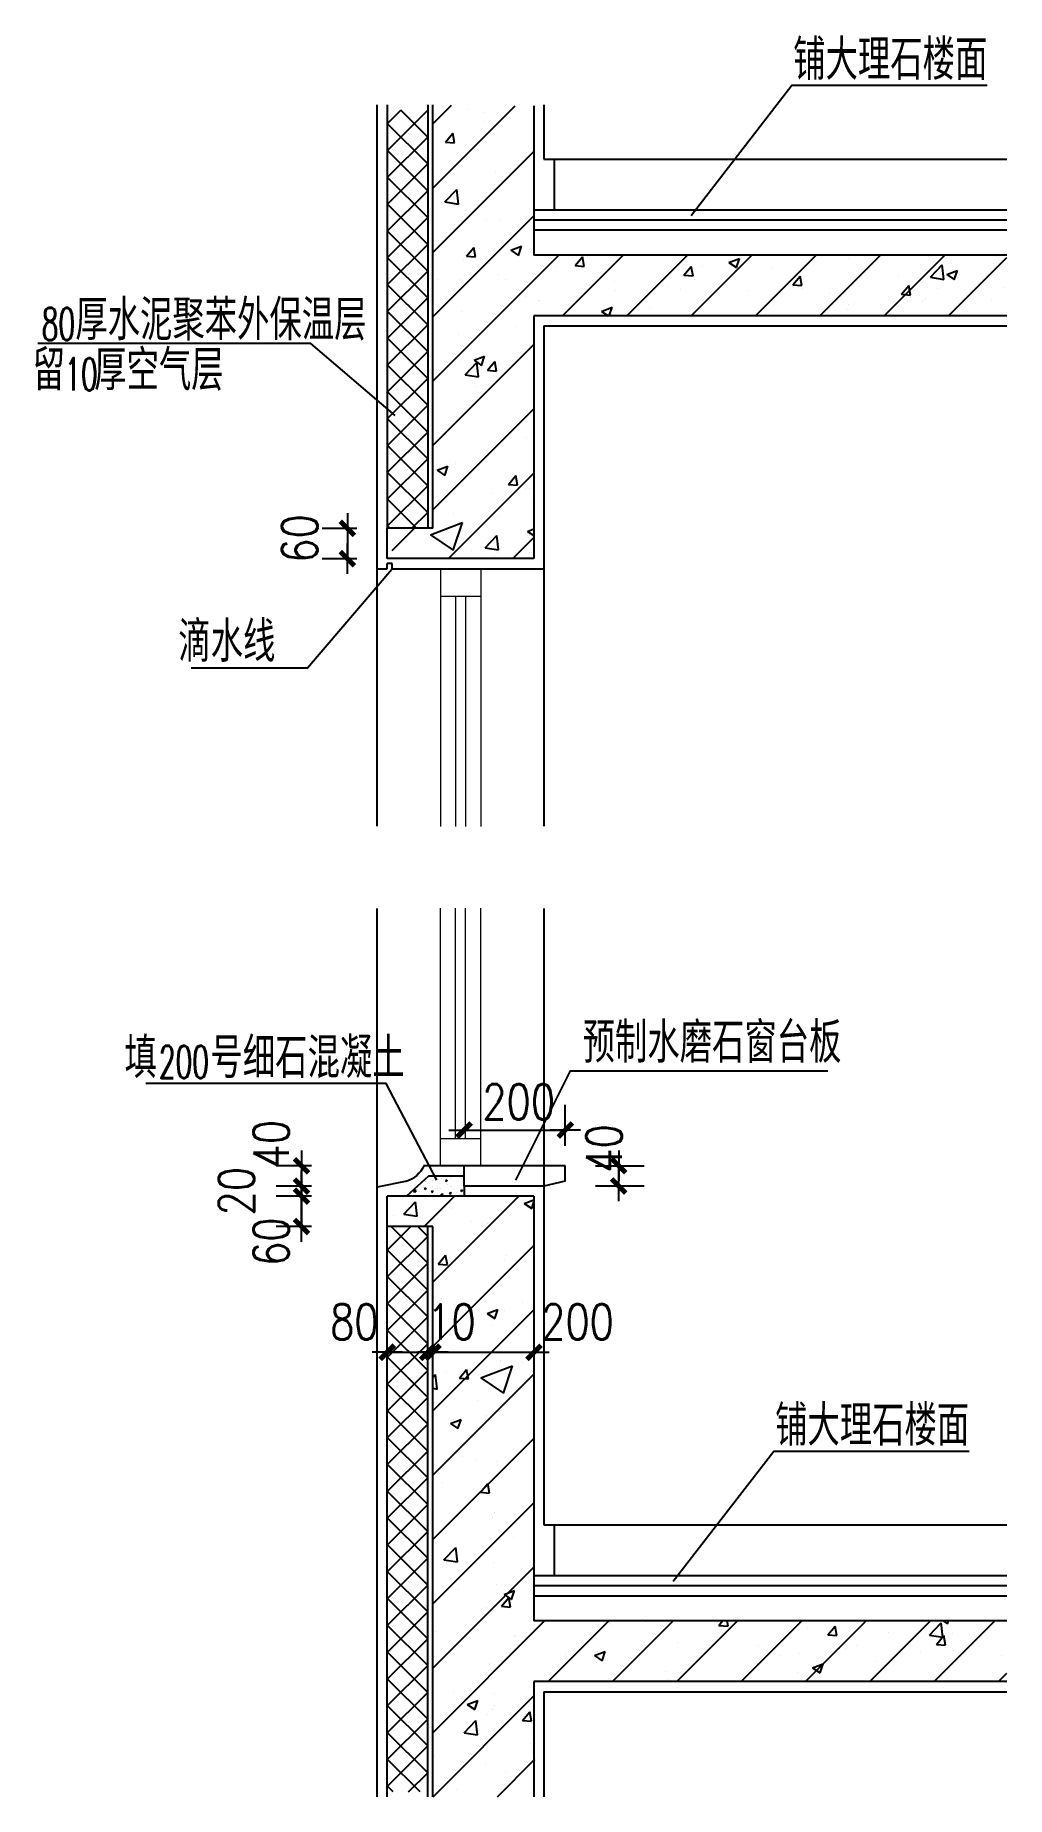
# Model space of a CAD drawing. Extents: x -64527 to -62605, y -637109 to -633625.
import ezdxf

# ---------------------------------------------------------------- set-up
doc = ezdxf.new("R2010")
doc.units = 0
doc.header["$LTSCALE"] = 1000
doc.layers.get('0').update_dxf_attribs({"linetype": 'CONTINUOUS'})
doc.layers.get('Defpoints').update_dxf_attribs({"linetype": 'CONTINUOUS'})
for name, color, linetype in [('PUB_DIM', 3, 'CONTINUOUS'), ('PUB_HATCH', 7, 'CONTINUOUS'), ('PUB_TEXT', 7, 'CONTINUOUS'), ('S_SURFACE', 6, 'CONTINUOUS'), ('WALL', 255, 'CONTINUOUS')]:
    doc.layers.add(name, color=color, linetype=linetype)
doc.layers.add('WINDOW', color=4, linetype='CONTINUOUS', lineweight=20)
doc.styles.add('_HZTXT', font='txt.shx', dxfattribs={"width": 0.8, "bigfont": 'HZTXT.shx'})
doc.styles.add('_SIMPLEX', font='SIMPLEX.shx', dxfattribs={"width": 0.6})
doc.styles.add('DIM_FONT', font='SIMPLEX', dxfattribs={"width": 0.8})
doc.dimstyles.new('AXIS20', dxfattribs={"dimscale": 0.2, "dimtxt": 350, "dimasz": 1, "dimexe": 250, "dimexo": 300, "dimgap": 175, "dimtad": 1, "dimdec": 0, "dimzin": 0, "dimdsep": 46, "dimtxsty": 'DIM_FONT', "dimblk": '_DIMX', "dimcen": 0.09, "dimse1": 1, "dimse2": 1, "dimclrt": 7, "dimadec": 0, "dimazin": 0, "dimtfac": 1, "dimtdec": 0, "dimtix": 1, "dimtmove": 2, "dimatfit": 3, "dimldrblk": '_DIMX', "dimfxl": 1, "dimtolj": 1, "dimtzin": 0, "dimarcsym": 0})
doc.dimstyles.new('DIMA20', dxfattribs={"dimscale": 0.2, "dimtxt": 350, "dimasz": 1, "dimexe": 250, "dimexo": 300, "dimgap": 175, "dimtad": 1, "dimdec": 0, "dimzin": 0, "dimdsep": 46, "dimtxsty": 'DIM_FONT', "dimblk": '_DIMX', "dimcen": 0.09, "dimse1": 1, "dimclrt": 7, "dimadec": 0, "dimazin": 0, "dimtfac": 1, "dimtdec": 0, "dimtix": 1, "dimtmove": 2, "dimatfit": 3, "dimldrblk": '_DIMX', "dimfxl": 1, "dimtolj": 1, "dimtzin": 0, "dimarcsym": 0})
doc.dimstyles.new('DIMN20', dxfattribs={"dimscale": 0.2, "dimtxt": 350, "dimasz": 1, "dimexe": 250, "dimexo": 300, "dimgap": 175, "dimtad": 1, "dimdec": 0, "dimzin": 0, "dimdsep": 46, "dimtxsty": 'DIM_FONT', "dimblk": '_DIMX', "dimcen": 0.09, "dimclrt": 7, "dimadec": 0, "dimazin": 0, "dimtfac": 1, "dimtdec": 0, "dimtix": 1, "dimtmove": 2, "dimatfit": 3, "dimldrblk": '_DIMX', "dimfxl": 1, "dimtolj": 1, "dimtzin": 0, "dimarcsym": 0})

# ---------------------------------------------------------------- blocks, each defined once
blk = doc.blocks.new('*X3')
at = {"color": 0}
for p, q in [((13268, 4867.6), (13305.1, 4904.7)), ((13268, 4740.3), (13431.2, 4903.4)), ((13268, 4613), (13468, 4813)), ((13268, 4485.8), (13468, 4685.8)), ((13268, 4358.5), (13517.2, 4607.7)), ((13361.2, 4621.8), (13361.2, 4621.8)), ((13524.5, 4487.7), (13644.5, 4607.7)), ((13651.8, 4487.7), (13771.8, 4607.7)), ((13779.1, 4487.7), (13899.1, 4607.7)), ((13906.3, 4487.7), (14026.3, 4607.7)), ((14033.6, 4487.7), (14153.6, 4607.7)), ((14160.9, 4487.7), (14280.9, 4607.7)), ((14288.2, 4487.7), (14403.6, 4603.1)), ((13939.9, 4581.1), (13939.9, 4581.1)), ((13276.7, 4559.6), (13276.7, 4559.6)), ((13757.2, 4539.3), (13757.2, 4539.3)), ((13477.8, 4517.7), (13477.8, 4517.7)), ((14101.7, 4514.3), (14101.7, 4514.3)), ((14237.6, 4519), (14237.6, 4519)), ((13268, 4231.2), (13468, 4431.2)), ((13268, 4103.9), (13468, 4303.9)), ((13466.8, 4218.1), (13466.8, 4218.1)), ((13299.1, 4007.7), (13468, 4176.6)), ((13263.6, 4054.7), (13326.7, 4078.9)), ((13308.4, 4024.5), (13326.7, 4078.9)), ((13188, 4023.9), (13231.8, 4067.7)), ((13263.6, 4054.7), (13308.4, 4024.5)), ((13426.3, 4007.7), (13468, 4049.4)), ((13343.8, 4023.3), (13343.8, 4023.3)), ((13395.7, 4019.1), (13395.7, 4019.1))]:
    blk.add_line(p, q, dxfattribs=at)
blk = doc.blocks.new('*X5')
at = {"color": 0}
for p, q in [((13339, 4896.6), (13339, 4896.6)), ((13369.7, 4890.2), (13369.7, 4890.2)), ((13277.8, 4875.7), (13277.8, 4875.7)), ((13293, 4831.4), (13307.5, 4848.7)), ((13311, 4829.9), (13307.5, 4848.7)), ((13369.7, 4871.3), (13369.7, 4871.3)), ((13293, 4831.4), (13311, 4829.9)), ((13335.4, 4796.7), (13335.4, 4796.7)), ((13290.8, 4771.9), (13290.8, 4771.9)), ((13392.4, 4770.7), (13392.4, 4770.7)), ((13292.1, 4713), (13315.5, 4737.3)), ((13292.1, 4713), (13318.8, 4708.8)), ((13311.3, 4718), (13311.3, 4718)), ((13318.8, 4708.8), (13315.5, 4737.3)), ((13331.8, 4696.9), (13331.8, 4696.9)), ((13374.6, 4677.7), (13374.6, 4677.7)), ((13401.4, 4678.5), (13401.4, 4678.5)), ((13334.7, 4605.8), (13349.1, 4623)), ((13334.7, 4605.8), (13352.6, 4604.2)), ((13352.6, 4604.2), (13349.1, 4623)), ((13422.6, 4617.4), (13443.6, 4625.4)), ((13422.6, 4617.4), (13437.5, 4607.3)), ((13437.5, 4607.3), (13443.6, 4625.4)), ((13549.8, 4587), (13564.3, 4604.2)), ((13567.8, 4585.4), (13564.3, 4604.2)), ((13853.8, 4593.3), (13874.8, 4601.4)), ((13868.7, 4583.3), (13874.8, 4601.4)), ((14091.4, 4600.3), (14091.4, 4600.3)), ((13328.1, 4597), (13328.1, 4597)), ((13380, 4591.7), (13380, 4591.7)), ((13397.5, 4570.1), (13397.5, 4570.1)), ((13511.2, 4585), (13511.2, 4585)), ((13549.8, 4587), (13567.8, 4585.4)), ((13765, 4568.1), (13779.5, 4585.4)), ((13765, 4568.1), (13783, 4566.6)), ((13783, 4566.5), (13779.5, 4585.4)), ((13801.8, 4585.9), (13801.8, 4585.9)), ((13853.8, 4593.3), (13868.7, 4583.3)), ((13939.9, 4581.1), (13939.9, 4581.1)), ((13980.2, 4549.3), (13994.7, 4566.5)), ((13998.1, 4547.7), (13994.7, 4566.5)), ((14188.6, 4566.3), (14188.6, 4566.3)), ((14252.6, 4564), (14276, 4588.4)), ((14252.6, 4564), (14279.3, 4559.9)), ((14279.3, 4559.9), (14276, 4588.4)), ((14284.9, 4569.3), (14305.9, 4577.4)), ((14284.9, 4569.3), (14299.8, 4559.3)), ((14299.8, 4559.2), (14305.9, 4577.4)), ((14378.1, 4591.2), (14378.1, 4591.2)), ((13322.4, 4560.2), (13322.4, 4560.2)), ((13411.8, 4558.8), (13411.8, 4558.8)), ((13571.9, 4552), (13571.9, 4552)), ((13626.8, 4555.9), (13626.8, 4555.9)), ((13630, 4537.5), (13630, 4537.5)), ((13732.1, 4545.2), (13732.1, 4545.2)), ((13785.8, 4560), (13785.8, 4560)), ((13892.2, 4538.5), (13892.2, 4538.5)), ((13980.2, 4549.3), (13998.1, 4547.7)), ((13999.9, 4541.5), (13999.9, 4541.5)), ((14052.4, 4531.7), (14052.4, 4531.7)), ((14075, 4551.3), (14075, 4551.3)), ((14195.4, 4530.5), (14209.8, 4547.7)), ((14195.4, 4530.5), (14213.3, 4528.9)), ((14213.3, 4528.9), (14209.8, 4547.7)), ((14266.3, 4541), (14266.3, 4541)), ((14397.6, 4544), (14397.6, 4544)), ((13276.9, 4495.8), (13276.9, 4495.8)), ((13324.5, 4497.1), (13324.5, 4497.1)), ((13451.9, 4525.9), (13451.9, 4525.9)), ((13478.5, 4518.3), (13478.5, 4518.3)), ((13601.7, 4496.6), (13622.7, 4504.6)), ((13601.7, 4496.6), (13614.9, 4487.7)), ((13617, 4487.7), (13622.7, 4504.6)), ((13696.8, 4501.6), (13696.8, 4501.6)), ((13810.4, 4516.5), (13810.4, 4516.5)), ((14087.8, 4500.4), (14087.8, 4500.4)), ((14091.3, 4511), (14091.3, 4511)), ((14212.5, 4524.9), (14212.5, 4524.9)), ((14243.6, 4522.9), (14243.6, 4522.9)), ((14372.7, 4518.2), (14372.7, 4518.2)), ((13432.2, 4466.7), (13432.2, 4466.7)), ((13621.7, 4491.7), (13621.7, 4491.7)), ((13318.6, 4451.8), (13318.6, 4451.8)), ((13320.8, 4397.3), (13320.8, 4397.3)), ((13331.9, 4371.1), (13355.2, 4395.4)), ((13349.6, 4399.8), (13370.6, 4407.9)), ((13349.6, 4399.8), (13364.5, 4389.8)), ((13353.4, 4405.5), (13353.4, 4405.5)), ((13358.6, 4366.9), (13355.3, 4395.4)), ((13364.6, 4389.7), (13370.6, 4407.9)), ((13376.3, 4380.1), (13390.8, 4397.4)), ((13394.2, 4378.5), (13390.8, 4397.3)), ((13391.5, 4390.9), (13391.5, 4390.9)), ((13331.9, 4371.1), (13358.6, 4366.9)), ((13376.3, 4380.1), (13394.2, 4378.6)), ((13416.6, 4365.2), (13416.6, 4365.2)), ((13353.3, 4348.4), (13353.3, 4348.4)), ((13317.2, 4297.4), (13317.2, 4297.4)), ((13293.7, 4253), (13293.7, 4253)), ((13463.9, 4255), (13463.9, 4255)), ((13274.4, 4230.1), (13274.4, 4230.1)), ((13453.8, 4246.2), (13453.8, 4246.2)), ((13467.5, 4218.7), (13467.5, 4218.7)), ((13276.6, 4182.3), (13297.6, 4190.3)), ((13276.6, 4182.3), (13291.6, 4172.2)), ((13291.6, 4172.2), (13297.6, 4190.3)), ((13313.5, 4197.5), (13313.5, 4197.5)), ((13379.1, 4211.9), (13379.1, 4211.9)), ((13417.9, 4154.5), (13432.4, 4171.7)), ((13417.9, 4154.5), (13435.9, 4152.9)), ((13435.9, 4152.9), (13432.4, 4171.7)), ((13451, 4146), (13451, 4146)), ((13460, 4146.6), (13460, 4146.6)), ((13276.1, 4116), (13276.1, 4116)), ((13384.9, 4136.7), (13384.9, 4136.7)), ((13463.9, 4118.8), (13463.9, 4118.8)), ((13309.9, 4097.7), (13309.9, 4097.7)), ((13395.4, 4092.9), (13395.4, 4092.9)), ((13298.5, 4059.4), (13298.5, 4059.4)), ((13371.7, 4029.2), (13395, 4053.5)), ((13398.3, 4025), (13395, 4053.5)), ((13455.7, 4061.5), (13468, 4066.2)), ((13455.7, 4061.5), (13468, 4053.2)), ((13458.7, 4052.6), (13458.7, 4052.6)), ((13306, 4018.4), (13306, 4018.4)), ((13371.7, 4029.2), (13398.3, 4025.1)), ((13381.1, 4028.3), (13381.1, 4028.3)), ((13390.6, 4011), (13390.6, 4011)), ((13460.2, 4018.9), (13460.2, 4018.9))]:
    blk.add_line(p, q, dxfattribs=at)
blk = doc.blocks.new('*X7')
at = {"color": 0}
for p, q in [((13188, 4814.3), (13268, 4894.3)), ((13188, 4867.3), (13215, 4894.3)), ((13268, 4841.3), (13215, 4894.3)), ((13268, 4788.2), (13188, 4868.2)), ((13188, 4761.3), (13268, 4841.3)), ((13268, 4735.2), (13188, 4815.2)), ((13188, 4708.2), (13268, 4788.2)), ((13268, 4682.2), (13188, 4762.2)), ((13188, 4655.2), (13268, 4735.2)), ((13268, 4629.1), (13188, 4709.1)), ((13188, 4602.2), (13268, 4682.2)), ((13268, 4576.1), (13188, 4656.1)), ((13188, 4549.1), (13268, 4629.1)), ((13268, 4523.1), (13188, 4603.1)), ((13188, 4496.1), (13268, 4576.1)), ((13268, 4470), (13188, 4550)), ((13188, 4443.1), (13268, 4523.1)), ((13268, 4417), (13188, 4497)), ((13188, 4390), (13268, 4470)), ((13268, 4364), (13188, 4444)), ((13188, 4337), (13268, 4417)), ((13268, 4310.9), (13188, 4390.9)), ((13188, 4284), (13268, 4364)), ((13268, 4257.9), (13188, 4337.9)), ((13188, 4230.9), (13268, 4310.9)), ((13268, 4204.9), (13188, 4284.9)), ((13188, 4177.9), (13268, 4257.9)), ((13268, 4151.8), (13188, 4231.8)), ((13188, 4124.9), (13268, 4204.9)), ((13268, 4098.8), (13188, 4178.8)), ((13188, 4071.8), (13268, 4151.8)), ((13246.1, 4067.7), (13188, 4125.8)), ((13236.9, 4067.7), (13268, 4098.8)), ((13193.1, 4067.7), (13188, 4072.7)), ((13188, 2639.9), (13234.6, 2686.5)), ((13268, 2613.9), (13195.4, 2686.5)), ((13268, 2666.9), (13248.4, 2686.5)), ((13188, 2586.9), (13268, 2666.9)), ((13268, 2560.8), (13188, 2640.8)), ((13188, 2533.9), (13268, 2613.9)), ((13268, 2507.8), (13188, 2587.8)), ((13188, 2480.8), (13268, 2560.8)), ((13268, 2454.8), (13188, 2534.8)), ((13188, 2427.8), (13268, 2507.8)), ((13268, 2401.7), (13188, 2481.7)), ((13188, 2374.8), (13268, 2454.8)), ((13268, 2348.7), (13188, 2428.7)), ((13188, 2321.7), (13268, 2401.7)), ((13268, 2295.7), (13188, 2375.7)), ((13188, 2268.7), (13268, 2348.7)), ((13268, 2242.6), (13188, 2322.6)), ((13188, 2215.7), (13268, 2295.7)), ((13268, 2189.6), (13188, 2269.6)), ((13188, 2162.6), (13268, 2242.6)), ((13268, 2136.6), (13188, 2216.6)), ((13188, 2109.6), (13268, 2189.6)), ((13268, 2083.5), (13188, 2163.5)), ((13188, 2056.6), (13268, 2136.6)), ((13268, 2030.5), (13188, 2110.5)), ((13188, 2003.5), (13268, 2083.5)), ((13268, 1977.5), (13188, 2057.5)), ((13188, 1950.5), (13268, 2030.5)), ((13268, 1924.4), (13188, 2004.4)), ((13188, 1897.5), (13268, 1977.5)), ((13268, 1871.4), (13188, 1951.4)), ((13188, 1844.4), (13268, 1924.4)), ((13268, 1818.4), (13188, 1898.4)), ((13188, 1791.4), (13268, 1871.4)), ((13268, 1765.3), (13188, 1845.3)), ((13188, 1738.4), (13268, 1818.4)), ((13268, 1712.3), (13188, 1792.3)), ((13188, 1685.3), (13268, 1765.3)), ((13268, 1659.3), (13188, 1739.3)), ((13188, 1632.3), (13268, 1712.3)), ((13268, 1606.2), (13188, 1686.2)), ((13188, 1579.3), (13268, 1659.3)), ((13252.8, 1568.4), (13188, 1633.2)), ((13230.2, 1568.4), (13268, 1606.2)), ((13199.8, 1568.4), (13188, 1580.2))]:
    blk.add_line(p, q, dxfattribs=at)
blk = doc.blocks.new('_DIMX')
blk.add_line((-150, 0), (150, 0))
at = {"const_width": 50}
blk.add_lwpolyline([(-70, -70), (70, 70)], dxfattribs=at)
blk = doc.blocks.new('*D25')
at = {"layer": 'Defpoints', "color": 0}
for p in [(-63478.3, -635789.9), (-63678.3, -635880.9), (-63478.3, -635880.9)]:
    blk.add_point(p, dxfattribs=at)
at = {"layer": 'PUB_DIM', "color": 0, "lineweight": -2}
for p, q in [((-63478.3, -635820.9), (-63478.3, -635739.9)), ((-63678.5, -635789.9), (-63678.7, -635789.9)), ((-63678.3, -635789.9), (-63478.3, -635789.9)), ((-63478.1, -635789.9), (-63477.9, -635789.9))]:
    blk.add_line(p, q, dxfattribs=at)
at = {"layer": 'PUB_DIM', "color": 0, "lineweight": -2, "xscale": 0.2, "yscale": 0.2, "zscale": 0.2}
blk.add_blockref('_DIMX', (-63678.3, -635789.9), dxfattribs=at)
at = {"layer": 'PUB_DIM', "color": 0, "lineweight": -2, "xscale": 0.2, "yscale": 0.2, "zscale": 0.2, "rotation": 180}
blk.add_blockref('_DIMX', (-63478.3, -635789.9), dxfattribs=at)
at = {"layer": 'PUB_DIM', "color": 7, "insert": (-63570.4, -635734), "char_height": 70, "attachment_point": 5, "style": 'DIM_FONT'}
blk.add_mtext('\\A1;200', dxfattribs=at)
blk = doc.blocks.new('*D26')
at = {"layer": 'Defpoints', "color": 0}
for p in [(-63740.1, -636156.4), (-63540.1, -636156.4), (-63540.1, -636229.4)]:
    blk.add_point(p, dxfattribs=at)
at = {"layer": 'PUB_DIM', "color": 0, "lineweight": -2}
blk.add_line((-63739.9, -636229.4), (-63540.3, -636229.4), dxfattribs=at)
at = {"layer": 'PUB_DIM', "color": 0, "lineweight": -2, "xscale": 0.2, "yscale": 0.2, "zscale": 0.2, "rotation": 180}
blk.add_blockref('_DIMX', (-63740.1, -636229.4), dxfattribs=at)
at = {"layer": 'PUB_DIM', "color": 0, "lineweight": -2, "xscale": 0.2, "yscale": 0.2, "zscale": 0.2}
blk.add_blockref('_DIMX', (-63540.1, -636229.4), dxfattribs=at)
at = {"layer": 'PUB_DIM', "color": 7, "insert": (-63454, -636169.4), "char_height": 70, "attachment_point": 5, "style": 'DIM_FONT'}
blk.add_mtext('\\A1;200', dxfattribs=at)
blk = doc.blocks.new('*X4')
at = {"color": 0}
for p, q in [((13250.7, 2686.5), (13310.7, 2746.5)), ((13268, 2576.6), (13438, 2746.5)), ((13412.1, 2720.1), (13412.1, 2720.1)), ((13190.4, 2708), (13190.4, 2708)), ((13268, 2449.3), (13468, 2649.3)), ((13268, 2322), (13468, 2522)), ((13362.9, 2387.1), (13425.9, 2411.3)), ((13401.2, 2420.5), (13401.2, 2420.5)), ((13407.7, 2356.9), (13425.9, 2411.3)), ((13268, 2194.7), (13468, 2394.7)), ((13294.5, 2397.9), (13294.5, 2397.9)), ((13362.9, 2387.1), (13407.7, 2356.9)), ((13355.9, 2342.5), (13355.9, 2342.5)), ((13268, 2067.5), (13468, 2267.5)), ((13353.7, 2224.3), (13353.7, 2224.3)), ((13268, 1940.2), (13468, 2140.2)), ((13390.2, 2120.9), (13390.2, 2120.9)), ((13268, 1812.9), (13468, 2012.9)), ((13268, 1685.6), (13488.9, 1906.5)), ((13496.2, 1786.5), (13616.2, 1906.5)), ((13623.5, 1786.5), (13743.5, 1906.5)), ((13750.8, 1786.5), (13870.8, 1906.5)), ((13841.4, 1884.6), (13841.4, 1884.6)), ((13878, 1786.5), (13998, 1906.5)), ((14005.3, 1786.5), (14125.3, 1906.5)), ((14132.6, 1786.5), (14252.6, 1906.5)), ((14259.9, 1786.5), (14379.9, 1906.5)), ((13379.3, 1821.3), (13379.3, 1821.3)), ((13915.2, 1829.9), (13915.2, 1829.9)), ((13955.6, 1837.3), (13955.6, 1837.3)), ((13614.7, 1792.4), (13614.7, 1792.4)), ((14387.2, 1786.5), (14403.6, 1803)), ((13268.5, 1558.8), (13468, 1758.3)), ((13389.4, 1762.7), (13389.4, 1762.7)), ((13390.4, 1739.8), (13390.4, 1739.8)), ((13395.8, 1558.8), (13468, 1631.1))]:
    blk.add_line(p, q, dxfattribs=at)
blk = doc.blocks.new('*X6')
at = {"color": 0}
for p, q in [((13210.6, 2711.3), (13233.9, 2735.6)), ((13237.3, 2707.1), (13233.9, 2735.6)), ((13304.1, 2722.9), (13304.1, 2722.9)), ((13412.8, 2720.6), (13412.8, 2720.6)), ((13448.9, 2732.2), (13468, 2739.5)), ((13448.9, 2732.2), (13463.8, 2722.1)), ((13463.8, 2722.1), (13468, 2734.7)), ((13190.4, 2708), (13190.4, 2708)), ((13210.6, 2711.3), (13237.3, 2707.1)), ((13258.8, 2699.5), (13258.8, 2699.5)), ((13343.7, 2697), (13343.7, 2697)), ((13375.6, 2692.3), (13375.6, 2692.3)), ((13278.9, 2612.5), (13293.4, 2629.7)), ((13296.9, 2610.9), (13293.4, 2629.7)), ((13409.2, 2620.8), (13409.2, 2620.8)), ((13414.6, 2629.5), (13414.6, 2629.5)), ((13447.5, 2626.4), (13447.5, 2626.4)), ((13272.5, 2596.4), (13272.5, 2596.4)), ((13278.9, 2612.5), (13296.9, 2610.9)), ((13285.3, 2543.7), (13285.3, 2543.7)), ((13335.7, 2511.2), (13335.7, 2511.2)), ((13375.9, 2514.7), (13396.9, 2522.7)), ((13375.9, 2514.7), (13390.8, 2504.6)), ((13390.8, 2504.6), (13396.9, 2522.7)), ((13405.5, 2520.9), (13405.5, 2520.9)), ((13410.8, 2521.1), (13410.8, 2521.1)), ((13445.5, 2536.9), (13445.5, 2536.9)), ((13348.6, 2503.4), (13348.6, 2503.4)), ((13387.1, 2491.4), (13387.1, 2491.4)), ((13320.6, 2386.9), (13335, 2404.1)), ((13338.5, 2385.3), (13335, 2404.1)), ((13401.9, 2421), (13401.9, 2421)), ((13445.5, 2417.7), (13445.5, 2417.7)), ((13268, 2387.8), (13273.7, 2393.7)), ((13277, 2365.2), (13273.7, 2393.7)), ((13320.6, 2386.9), (13338.5, 2385.3)), ((13331.9, 2402.8), (13331.9, 2402.8)), ((13385.8, 2384.4), (13385.8, 2384.4)), ((13268, 2366.7), (13277, 2365.3)), ((13302.9, 2297.1), (13323.9, 2305.2)), ((13317.8, 2287), (13323.9, 2305.2)), ((13366.6, 2299.4), (13366.6, 2299.4)), ((13374.7, 2312.4), (13374.7, 2312.4)), ((13398.2, 2321.2), (13398.2, 2321.2)), ((13302.9, 2297.1), (13317.8, 2287)), ((13327.4, 2231.1), (13327.4, 2231.1)), ((13446.6, 2246.6), (13446.6, 2246.6)), ((13271.6, 2216.5), (13271.6, 2216.5)), ((13394.6, 2221.3), (13394.6, 2221.3)), ((13287.6, 2181.1), (13287.6, 2181.1)), ((13362.2, 2161.2), (13376.7, 2178.4)), ((13362.2, 2161.2), (13380.1, 2159.6)), ((13380.1, 2159.6), (13376.7, 2178.4)), ((13390.6, 2190.8), (13390.6, 2190.8)), ((13386.2, 2111.5), (13386.2, 2111.5)), ((13390.9, 2121.4), (13390.9, 2121.4)), ((13398.2, 2087.7), (13398.2, 2087.7)), ((13427.8, 2071.8), (13427.8, 2071.8)), ((13290.1, 2027.5), (13313.5, 2051.9)), ((13290.1, 2027.5), (13316.8, 2023.4)), ((13316.8, 2023.4), (13313.5, 2051.8)), ((13387.3, 2021.6), (13387.3, 2021.6)), ((13319.3, 1969.4), (13319.3, 1969.4)), ((13394.4, 1979.3), (13394.4, 1979.3)), ((13403.8, 1935.5), (13418.3, 1952.8)), ((13409, 1958.8), (13430, 1966.8)), ((13409, 1958.8), (13423.9, 1948.7)), ((13421.8, 1934), (13418.3, 1952.8)), ((13423.9, 1948.7), (13430, 1966.8)), ((13369.4, 1918.5), (13369.4, 1918.5)), ((13373.8, 1932.5), (13373.8, 1932.5)), ((13383.6, 1921.7), (13383.6, 1921.7)), ((13403.8, 1935.5), (13421.7, 1934)), ((13272.5, 1885), (13272.5, 1885)), ((13618.5, 1900.8), (13618.5, 1900.8)), ((13620.7, 1896.7), (13620.7, 1896.7)), ((13689.7, 1905), (13689.7, 1905)), ((13834.2, 1897.9), (13841.4, 1906.5)), ((13834.2, 1897.9), (13852.1, 1896.3)), ((13841.4, 1884.6), (13841.4, 1884.6)), ((13849.8, 1898.2), (13849.8, 1898.2)), ((13852.1, 1896.3), (13850.2, 1906.5)), ((13992.9, 1903.9), (13992.9, 1903.9)), ((14010, 1891.5), (14010, 1891.5)), ((14049.4, 1879.1), (14063.8, 1896.3)), ((14067.3, 1877.5), (14063.8, 1896.3)), ((14170.1, 1884.7), (14170.1, 1884.7)), ((14250.6, 1878.5), (14274, 1902.9)), ((14260.1, 1881.8), (14260.1, 1881.8)), ((14277.3, 1874.4), (14274, 1902.9)), ((14277.5, 1906.5), (14286.2, 1900.7)), ((14286.2, 1900.6), (14288.1, 1906.5)), ((14296, 1882.1), (14296, 1882.1)), ((14371.1, 1892), (14371.1, 1892)), ((13315.5, 1860.9), (13315.5, 1860.9)), ((13429.1, 1875.9), (13429.1, 1875.9)), ((13432.6, 1878.2), (13432.6, 1878.2)), ((13445.7, 1866.7), (13445.7, 1866.7)), ((13592.8, 1871.5), (13592.8, 1871.5)), ((13687.3, 1863.5), (13687.3, 1863.5)), ((13752.9, 1864.7), (13752.9, 1864.7)), ((13913.1, 1857.9), (13913.1, 1857.9)), ((14049.4, 1879.1), (14067.3, 1877.5)), ((14073.2, 1851.2), (14073.2, 1851.2)), ((14085.1, 1851.8), (14085.1, 1851.8)), ((14106.5, 1857.2), (14106.5, 1857.2)), ((14250.6, 1878.5), (14277.3, 1874.4)), ((14264.5, 1860.2), (14279, 1877.5)), ((14264.5, 1860.2), (14282.5, 1858.7)), ((14282.5, 1858.7), (14279, 1877.5)), ((14299.1, 1847.6), (14299.1, 1847.6)), ((14330.3, 1877.9), (14330.3, 1877.9)), ((13270.7, 1836.6), (13270.7, 1836.6)), ((13380, 1821.8), (13380, 1821.8)), ((13531.5, 1841), (13531.5, 1841)), ((13588, 1838), (13609, 1846.1)), ((13588, 1838), (13603, 1827.9)), ((13603, 1827.9), (13609, 1846)), ((13910.2, 1821.7), (13910.2, 1821.7)), ((13917.8, 1832.3), (13917.8, 1832.3)), ((13992.9, 1842.2), (13992.9, 1842.2)), ((14019.2, 1814), (14040.2, 1822)), ((14019.2, 1814), (14034.1, 1803.9)), ((14034.1, 1803.9), (14040.2, 1822)), ((14145.1, 1826.5), (14145.1, 1826.5)), ((14233.4, 1844.4), (14233.4, 1844.4)), ((14393.5, 1837.6), (14393.5, 1837.6)), ((13614.7, 1792.4), (13614.7, 1792.4)), ((13728.3, 1807.4), (13728.3, 1807.4)), ((13735.2, 1791.7), (13735.2, 1791.7)), ((13989.3, 1804), (13989.3, 1804)), ((13309.7, 1766.1), (13309.7, 1766.1)), ((13336, 1741.2), (13357, 1749.3)), ((13350.2, 1757.6), (13350.2, 1757.6)), ((13350.9, 1731.2), (13357, 1749.3)), ((13329.9, 1685.6), (13353.3, 1710)), ((13336, 1741.2), (13350.9, 1731.2)), ((13356.6, 1681.5), (13353.3, 1710)), ((13376.3, 1722), (13376.3, 1722)), ((13385.3, 1731.6), (13385.3, 1731.6)), ((13445.4, 1709.9), (13459.9, 1727.1)), ((13445.4, 1709.9), (13463.4, 1708.3)), ((13463.4, 1708.3), (13459.9, 1727.1)), ((13329.9, 1685.6), (13356.6, 1681.5)), ((13271.2, 1639.3), (13271.2, 1639.3)), ((13460.7, 1664.2), (13460.7, 1664.2)), ((13372.7, 1622.1), (13372.7, 1622.1)), ((13411.4, 1606), (13411.4, 1606)), ((13314.5, 1572.5), (13314.5, 1572.5))]:
    blk.add_line(p, q, dxfattribs=at)
blk = doc.blocks.new('*X2')
at = {"color": 0}
for p, q in [((10224.3, 2617.6), (10224.3, 2617.6)), ((10225.7, 2618.2), (10225.7, 2618.2)), ((10226.8, 2618.1), (10226.8, 2618.1)), ((10238.2, 2619.8), (10238.2, 2619.8)), ((10247.3, 2623.6), (10247.3, 2623.6)), ((10249.6, 2620.8), (10249.6, 2620.8)), ((10255.9, 2623.1), (10255.9, 2623.1)), ((10257.1, 2622.3), (10257.1, 2622.3)), ((10264.2, 2619.5), (10267.7, 2620.8)), ((10264.2, 2619.5), (10266.7, 2617.8)), ((10266.7, 2617.8), (10267.7, 2620.8)), ((10273.9, 2622.5), (10273.9, 2622.5)), ((10275.6, 2624.6), (10275.6, 2624.6)), ((10288.7, 2626.5), (10288.7, 2626.5)), ((10290.1, 2628.1), (10290.1, 2628.1)), ((10297.1, 2617.1), (10297.1, 2617.1)), ((10300.6, 2621.4), (10300.6, 2621.4)), ((10198.1, 2597.5), (10198.1, 2597.5)), ((10200.6, 2599.9), (10202.7, 2602.5)), ((10200.6, 2599.9), (10203.6, 2599.6)), ((10201.1, 2597.7), (10205, 2601.7)), ((10201.1, 2597.7), (10205.6, 2597)), ((10203.6, 2599.6), (10203, 2602.7)), ((10205.6, 2597), (10205, 2601.7)), ((10209.6, 2602.1), (10209.6, 2602.1)), ((10212.5, 2598.4), (10212.5, 2598.4)), ((10222.2, 2603.3), (10225.7, 2604.7)), ((10222.2, 2603.3), (10224.7, 2601.7)), ((10223.7, 2601), (10223.7, 2601)), ((10224.7, 2601.7), (10225.7, 2604.7)), ((10225.1, 2600.1), (10225.1, 2600.1)), ((10226.8, 2604.9), (10226.8, 2604.9)), ((10236.5, 2596.8), (10238.9, 2599.6)), ((10236.5, 2596.8), (10239.4, 2596.5)), ((10238.8, 2607.1), (10238.8, 2607.1)), ((10239.4, 2596.5), (10238.9, 2599.6)), ((10244, 2602.6), (10244, 2602.6)), ((10249, 2604.2), (10249, 2604.2)), ((10253.5, 2603.8), (10253.5, 2603.8)), ((10254.5, 2589.4), (10258.4, 2593.5)), ((10254.5, 2589.4), (10259, 2588.7)), ((10257.8, 2589.6), (10257.8, 2589.6)), ((10259, 2588.7), (10258.4, 2593.5)), ((10267.9, 2612.1), (10267.9, 2612.1)), ((10272.3, 2593.6), (10274.7, 2596.5)), ((10272.3, 2593.6), (10275.3, 2593.4)), ((10274.4, 2591.3), (10274.4, 2591.3)), ((10275.3, 2593.4), (10274.7, 2596.5)), ((10274.9, 2588.7), (10274.9, 2588.7)), ((10275, 2607.9), (10275, 2607.9)), ((10275.6, 2606.7), (10275.6, 2606.7)), ((10280.1, 2602.7), (10280.1, 2602.7)), ((10287, 2594.6), (10287, 2594.6)), ((10288.1, 2608.4), (10288.1, 2608.4)), ((10293.9, 2591.2), (10293.9, 2591.2)), ((10294.1, 2599.3), (10297.6, 2600.7)), ((10294.1, 2599.3), (10296.6, 2597.7)), ((10296.6, 2597.7), (10297.6, 2600.7)), ((10300, 2594.8), (10300, 2594.8)), ((10300.6, 2611.5), (10300.6, 2611.5))]:
    blk.add_line(p, q, dxfattribs=at)
blk = doc.blocks.new('*D18')
at = {"layer": 'Defpoints', "color": 0}
for p in [(-63920.4, -635860.7), (-64000, -635900.9), (-63920.4, -635900.9)]:
    blk.add_point(p, dxfattribs=at)
at = {"layer": 'PUB_DIM', "color": 0, "lineweight": -2}
for p, q in [((-63980.4, -635860.7), (-64050, -635860.7)), ((-64000, -635860.5), (-64000, -635860.3)), ((-64000, -635860.7), (-64000, -635900.9)), ((-63980.4, -635900.9), (-64050, -635900.9)), ((-64000, -635901.1), (-64000, -635901.3))]:
    blk.add_line(p, q, dxfattribs=at)
at = {"layer": 'PUB_DIM', "color": 0, "lineweight": -2, "xscale": 0.2, "yscale": 0.2, "zscale": 0.2}
for p, rotation in [((-64000, -635860.7), 270), ((-64000, -635900.9), 90)]:
    blk.add_blockref('_DIMX', p, dxfattribs=dict(at, rotation=rotation))
at = {"layer": 'PUB_DIM', "color": 7, "insert": (-64060, -635818.1), "char_height": 70, "attachment_point": 5, "rotation": 90, "style": 'DIM_FONT'}
blk.add_mtext('\\A1;40', dxfattribs=at)
blk = doc.blocks.new('*D19')
at = {"layer": 'Defpoints', "color": 0}
for p in [(-63920.4, -635900.9), (-64000, -635920.9), (-63920.4, -635920.9)]:
    blk.add_point(p, dxfattribs=at)
at = {"layer": 'PUB_DIM', "color": 0, "lineweight": -2}
for p, q in [((-63980.4, -635900.9), (-64050, -635900.9)), ((-64000, -635900.7), (-64000, -635900.5)), ((-64000, -635900.9), (-64000, -635920.9)), ((-63980.4, -635920.9), (-64050, -635920.9)), ((-64000, -635921.1), (-64000, -635921.3))]:
    blk.add_line(p, q, dxfattribs=at)
at = {"layer": 'PUB_DIM', "color": 0, "lineweight": -2, "xscale": 0.2, "yscale": 0.2, "zscale": 0.2}
for p, rotation in [((-64000, -635900.9), 270), ((-64000, -635920.9), 90)]:
    blk.add_blockref('_DIMX', p, dxfattribs=dict(at, rotation=rotation))
at = {"layer": 'PUB_DIM', "color": 7, "insert": (-64128.8, -635910.9), "char_height": 70, "attachment_point": 5, "rotation": 90, "style": 'DIM_FONT'}
blk.add_mtext('\\A1;20', dxfattribs=at)
blk = doc.blocks.new('*D20')
at = {"layer": 'Defpoints', "color": 0}
for p in [(-63920.4, -635920.9), (-64000, -635980.9), (-63920.4, -635980.9)]:
    blk.add_point(p, dxfattribs=at)
at = {"layer": 'PUB_DIM', "color": 0, "lineweight": -2}
for p, q in [((-63980.4, -635920.9), (-64050, -635920.9)), ((-64000, -635920.7), (-64000, -635920.5)), ((-64000, -635920.9), (-64000, -635980.9)), ((-63980.4, -635980.9), (-64050, -635980.9)), ((-64000, -635981.1), (-64000, -635981.3))]:
    blk.add_line(p, q, dxfattribs=at)
at = {"layer": 'PUB_DIM', "color": 0, "lineweight": -2, "xscale": 0.2, "yscale": 0.2, "zscale": 0.2}
for p, rotation in [((-64000, -635920.9), 270), ((-64000, -635980.9), 90)]:
    blk.add_blockref('_DIMX', p, dxfattribs=dict(at, rotation=rotation))
at = {"layer": 'PUB_DIM', "color": 7, "insert": (-64060, -636010.7), "char_height": 70, "attachment_point": 5, "rotation": 90, "style": 'DIM_FONT'}
blk.add_mtext('\\A1;60', dxfattribs=at)
blk = doc.blocks.new('*D21')
at = {"layer": 'Defpoints', "color": 0}
for p in [(-63830.4, -636156.4), (-63750.4, -636156.4), (-63750.4, -636229.4)]:
    blk.add_point(p, dxfattribs=at)
at = {"layer": 'PUB_DIM', "color": 0, "lineweight": -2}
blk.add_line((-63830.2, -636229.4), (-63750.6, -636229.4), dxfattribs=at)
at = {"layer": 'PUB_DIM', "color": 0, "lineweight": -2, "xscale": 0.2, "yscale": 0.2, "zscale": 0.2, "rotation": 180}
blk.add_blockref('_DIMX', (-63830.4, -636229.4), dxfattribs=at)
at = {"layer": 'PUB_DIM', "color": 0, "lineweight": -2, "xscale": 0.2, "yscale": 0.2, "zscale": 0.2}
blk.add_blockref('_DIMX', (-63750.4, -636229.4), dxfattribs=at)
at = {"layer": 'PUB_DIM', "color": 7, "insert": (-63895.6, -636169.4), "char_height": 70, "attachment_point": 5, "style": 'DIM_FONT'}
blk.add_mtext('\\A1;80', dxfattribs=at)
blk = doc.blocks.new('*D22')
at = {"layer": 'Defpoints', "color": 0}
for p in [(-63750.4, -636156.4), (-63740.1, -636156.4), (-63740.1, -636229.4)]:
    blk.add_point(p, dxfattribs=at)
at = {"layer": 'PUB_DIM', "color": 0, "lineweight": -2}
for p, q in [((-63750.6, -636229.4), (-63750.8, -636229.4)), ((-63750.4, -636229.4), (-63740.1, -636229.4)), ((-63739.9, -636229.4), (-63739.7, -636229.4))]:
    blk.add_line(p, q, dxfattribs=at)
at = {"layer": 'PUB_DIM', "color": 0, "lineweight": -2, "xscale": 0.2, "yscale": 0.2, "zscale": 0.2}
blk.add_blockref('_DIMX', (-63750.4, -636229.4), dxfattribs=at)
at = {"layer": 'PUB_DIM', "color": 0, "lineweight": -2, "xscale": 0.2, "yscale": 0.2, "zscale": 0.2, "rotation": 180}
blk.add_blockref('_DIMX', (-63740.1, -636229.4), dxfattribs=at)
at = {"layer": 'PUB_DIM', "color": 7, "insert": (-63703.5, -636169.4), "char_height": 70, "attachment_point": 5, "style": 'DIM_FONT'}
blk.add_mtext('\\A1;10', dxfattribs=at)
blk = doc.blocks.new('*D23')
at = {"layer": 'Defpoints', "color": 0}
for p in [(-63830.4, -634600), (-63909.3, -634660), (-63830.4, -634660)]:
    blk.add_point(p, dxfattribs=at)
at = {"layer": 'PUB_DIM', "color": 0, "lineweight": -2}
for p, q in [((-63890.4, -634600), (-63959.3, -634600)), ((-63909.3, -634599.8), (-63909.3, -634599.6)), ((-63909.3, -634600), (-63909.3, -634660)), ((-63890.4, -634660), (-63959.3, -634660)), ((-63909.3, -634660.2), (-63909.3, -634660.4))]:
    blk.add_line(p, q, dxfattribs=at)
at = {"layer": 'PUB_DIM', "color": 0, "lineweight": -2, "xscale": 0.2, "yscale": 0.2, "zscale": 0.2}
for p, rotation in [((-63909.3, -634600), 270), ((-63909.3, -634660), 90)]:
    blk.add_blockref('_DIMX', p, dxfattribs=dict(at, rotation=rotation))
at = {"layer": 'PUB_DIM', "color": 7, "insert": (-64003.7, -634620), "char_height": 70, "attachment_point": 5, "rotation": 90, "style": 'DIM_FONT'}
blk.add_mtext('\\A1;60', dxfattribs=at)
blk = doc.blocks.new('*D24')
at = {"layer": 'Defpoints', "color": 0}
for p in [(-63478.3, -635860.6), (-63372.5, -635860.6), (-63478.3, -635900.6)]:
    blk.add_point(p, dxfattribs=at)
at = {"layer": 'PUB_DIM', "color": 0, "lineweight": -2}
for p, q in [((-63418.3, -635860.6), (-63322.5, -635860.6)), ((-63372.5, -635860.4), (-63372.5, -635860.2)), ((-63372.5, -635900.6), (-63372.5, -635860.6)), ((-63418.3, -635900.6), (-63322.5, -635900.6)), ((-63372.5, -635900.8), (-63372.5, -635901))]:
    blk.add_line(p, q, dxfattribs=at)
at = {"layer": 'PUB_DIM', "color": 0, "lineweight": -2, "xscale": 0.2, "yscale": 0.2, "zscale": 0.2}
for p, rotation in [((-63372.5, -635860.6), 270), ((-63372.5, -635900.6), 90)]:
    blk.add_blockref('_DIMX', p, dxfattribs=dict(at, rotation=rotation))
at = {"layer": 'PUB_DIM', "color": 7, "insert": (-63401.6, -635826.3), "char_height": 70, "attachment_point": 5, "rotation": 90, "style": 'DIM_FONT'}
blk.add_mtext('\\A1;40', dxfattribs=at)

msp = doc.modelspace()

# ---------------------------------------------------------------- linework, layer by layer
at = {"layer": 'PUB_DIM'}
for points in [[(-63229, -633981.1), (-63029.9, -633723.6), (-62643.4, -633723.6)], [(-63814.8, -634376.7), (-63981.4, -634234.4), (-64521.5, -634234.4)], [(-63821.4, -634681.2), (-63988, -634876.5), (-64218.5, -634876.5)], [(-63732.4, -635889.2), (-63832.6, -635698), (-64308, -635698)], [(-63576.1, -635889.2), (-63467.9, -635673), (-62959, -635673)], [(-63264.9, -636682.3), (-63065.8, -636424.8), (-62679.3, -636424.8)]]:
    msp.add_lwpolyline(points, dxfattribs=at)
at = {"layer": 'PUB_HATCH'}
for p, q in [((-63540.4, -633969.7), (-62604.8, -633969.7)), ((-63540.4, -633989.7), (-62604.8, -633989.7)), ((-63540.4, -634009.7), (-62604.8, -634009.7)), ((-63749.1, -635880.9), (-63792.3, -635920.9)), ((-63678.3, -635880.9), (-63749.1, -635880.9)), ((-63678.3, -635900.9), (-63678.3, -635920.9)), ((-63540.4, -636670.9), (-62604.8, -636670.9)), ((-63540.4, -636690.9), (-62604.8, -636690.9)), ((-63540.4, -636710.9), (-62604.8, -636710.9))]:
    msp.add_line(p, q, dxfattribs=at)
msp.add_lwpolyline([(-63478.3, -635890.9), (-63520.4, -635900.9)], dxfattribs=at)
at = {"layer": 'S_SURFACE'}
for p, q in [((-63850.4, -635189), (-63850.4, -633762.3)), ((-63830.4, -633762.3), (-63830.4, -634599.7)), ((-63750.4, -633762.3), (-63750.4, -634599.7)), ((-63520.4, -633762.3), (-63520.4, -633869.7)), ((-63520.4, -633869.7), (-62604.8, -633869.7)), ((-63500.4, -633869.7), (-63500.4, -633969.7)), ((-63520.4, -634199.7), (-62604.8, -634199.7)), ((-63520.4, -634199.7), (-63520.4, -635189)), ((-63850.4, -634679.7), (-63830.4, -634679.7)), ((-63820.4, -634669.7), (-63830.4, -634669.7)), ((-63830.4, -634679.7), (-63830.4, -634669.7)), ((-63820.4, -634679.7), (-63820.4, -634669.7)), ((-63820.4, -634679.7), (-63520.4, -634679.7)), ((-63850.4, -637108.5), (-63850.4, -635351.6)), ((-63520.4, -635351.6), (-63520.4, -636570.9)), ((-63830.4, -637108.5), (-63830.4, -635980.9)), ((-63750.4, -637108.5), (-63750.4, -635980.9)), ((-63520.4, -636570.9), (-62604.8, -636570.9)), ((-63500.4, -636570.9), (-63500.4, -636670.9)), ((-63520.4, -636900.9), (-62604.8, -636900.9)), ((-63520.4, -636900.9), (-63520.4, -637108.5))]:
    msp.add_line(p, q, dxfattribs=at)
msp.add_lwpolyline([(-63678.3, -635860.9), (-63758.3, -635860.9, -0.216236), (-63792, -635890.9), (-63850.4, -635902.9)], format="xyb", dxfattribs=at)
at = {"layer": 'WALL'}
for p, q in [((-63740.4, -634599.7), (-63740.4, -633762.3)), ((-63540.4, -633764.3), (-63540.4, -634059.7)), ((-62604.8, -634059.7), (-63540.4, -634059.7)), ((-62604.8, -634179.7), (-63540.4, -634179.7)), ((-63540.4, -634179.7), (-63540.4, -634659.7)), ((-63740.4, -634599.7), (-63830.4, -634599.7)), ((-63830.4, -634659.7), (-63830.4, -634599.7)), ((-63540.4, -634659.7), (-63830.4, -634659.7)), ((-63478.3, -635860.9), (-63678.3, -635860.9)), ((-63678.3, -635900.9), (-63678.3, -635860.9)), ((-63478.3, -635890.9), (-63478.3, -635860.9)), ((-63520.4, -635900.9), (-63678.3, -635900.9)), ((-63540.4, -635920.9), (-63830.4, -635920.9)), ((-63830.4, -635980.9), (-63830.4, -635920.9)), ((-63540.4, -635920.9), (-63540.4, -636760.9)), ((-63740.4, -635980.9), (-63830.4, -635980.9)), ((-63740.4, -637108.5), (-63740.4, -635980.9)), ((-62604.8, -636760.9), (-63540.4, -636760.9)), ((-62604.8, -636880.9), (-63540.4, -636880.9)), ((-63540.4, -636880.9), (-63540.4, -637108.5))]:
    msp.add_line(p, q, dxfattribs=at)
at = {"layer": 'WINDOW'}
for p, q in [((-63725.4, -634679.7), (-63725.4, -635189.8)), ((-63645.4, -634679.7), (-63645.4, -635189.8)), ((-63725.4, -634734), (-63645.4, -634734)), ((-63695.4, -634734), (-63695.4, -635189.8)), ((-63675.4, -634734), (-63675.4, -635189.8)), ((-63725.4, -635860.9), (-63725.4, -635350.8)), ((-63695.4, -635806.6), (-63695.4, -635350.8)), ((-63675.4, -635806.6), (-63675.4, -635350.8)), ((-63645.4, -635860.9), (-63645.4, -635350.8)), ((-63725.4, -635806.6), (-63645.4, -635806.6))]:
    msp.add_line(p, q, dxfattribs=at)

# ---------------------------------------------------------------- block references
at = {"layer": 'PUB_HATCH'}
for name, p in [('*X7', (-77018.4, -638667.4)), ('*X3', (-77008.4, -638667.4)), ('*X5', (-77008.4, -638667.4)), ('*X2', (-73979.5, -638509)), ('*X4', (-77008.4, -638667.4)), ('*X6', (-77008.4, -638667.4))]:
    msp.add_blockref(name, p, dxfattribs=at)

# ---------------------------------------------------------------- texts
at = {"style": 'DIM_FONT', "width": 0.8, "flags": 9}
for tag, s in [('YSIZE', '3476'), ('XSIZE', '1927')]:
    msp.add_attdef(tag, (-63540.4, -637036.3), s, height=0.5, dxfattribs=at)
at = {"layer": 'PUB_TEXT'}
for s, height, style, width, p in [('铺大理石楼面', 80, '_HZTXT', 0.8, (-63027.3, -633713)), ('80', 64, '_SIMPLEX', 0.6, (-64513.9, -634227.8)), ('厚水泥聚苯外保温层', 80, '_HZTXT', 0.8, (-64447.5, -634227.8)), ('留', 80, '_HZTXT', 0.8, (-64531.9, -634327.2)), ('10', 64, '_SIMPLEX', 0.6, (-64469.2, -634327.2)), ('厚空气层', 80, '_HZTXT', 0.8, (-64410.2, -634327.2)), ('滴水线', 80, '_HZTXT', 0.8, (-64243.7, -634864)), ('预制水磨石窗台板', 80, '_HZTXT', 0.8, (-63443.9, -635656.9)), ('填', 80, '_HZTXT', 0.8, (-64350.2, -635687.1)), ('200', 64, '_SIMPLEX', 0.6, (-64282.1, -635687.1)), ('号细石混凝土', 80, '_HZTXT', 0.8, (-64180.2, -635687.1)), ('铺大理石楼面', 80, '_HZTXT', 0.8, (-63063.1, -636414.2))]:
    msp.add_text(s, height=height, dxfattribs=dict(at, style=style, width=width)).set_placement(p)

# ---------------------------------------------------------------- dimensions: what is measured, and where the dimension line sits
at = {"layer": 'PUB_DIM'}
for base, p1, p2, angle, dimstyle, picture, middle, dimtype in [((-63909.3, -634660), (-63830.4, -634600), (-63830.4, -634660), 270, 'DIMN20', '*D23', (-64003.7, -634620), 161), ((-63478.3, -635789.9), (-63678.3, -635880.9), (-63478.3, -635880.9), 0, 'DIMA20', '*D25', (-63570.4, -635734), 161), ((-64000, -635900.9), (-63920.4, -635860.7), (-63920.4, -635900.9), 270, 'DIMN20', '*D18', (-64060, -635818.1), 161), ((-63372.5, -635860.6), (-63478.3, -635900.6), (-63478.3, -635860.6), 90, 'DIMN20', '*D24', (-63401.6, -635826.3), 161), ((-64000, -635920.9), (-63920.4, -635900.9), (-63920.4, -635920.9), 90, 'DIMN20', '*D19', (-64128.8, -635910.9), 160), ((-64000, -635980.9), (-63920.4, -635920.9), (-63920.4, -635980.9), 90, 'DIMN20', '*D20', (-64060, -636010.7), 160), ((-63750.4, -636229.4), (-63830.4, -636156.4), (-63750.4, -636156.4), 0, 'AXIS20', '*D21', (-63895.6, -636169.4), 161), ((-63740.1, -636229.4), (-63750.4, -636156.4), (-63740.1, -636156.4), 0, 'AXIS20', '*D22', (-63703.5, -636169.4), 161)]:
    dim = msp.add_linear_dim(base=base, p1=p1, p2=p2, angle=angle, dimstyle=dimstyle, dxfattribs=at)
    dim.commit()
    dim.dimension.update_dxf_attribs({"geometry": picture, "text_midpoint": middle, "dimtype": dimtype})
dim = msp.add_linear_dim(base=(-63540.1, -636229.4), p1=(-63740.1, -636156.4), p2=(-63540.1, -636156.4), dimstyle='AXIS20', dxfattribs=at)
dim.commit()
dim.dimension.update_dxf_attribs({"geometry": '*D26', "text_midpoint": (-63454, -636169.4), "dimtype": 160})

doc.saveas('drawing.dxf')
